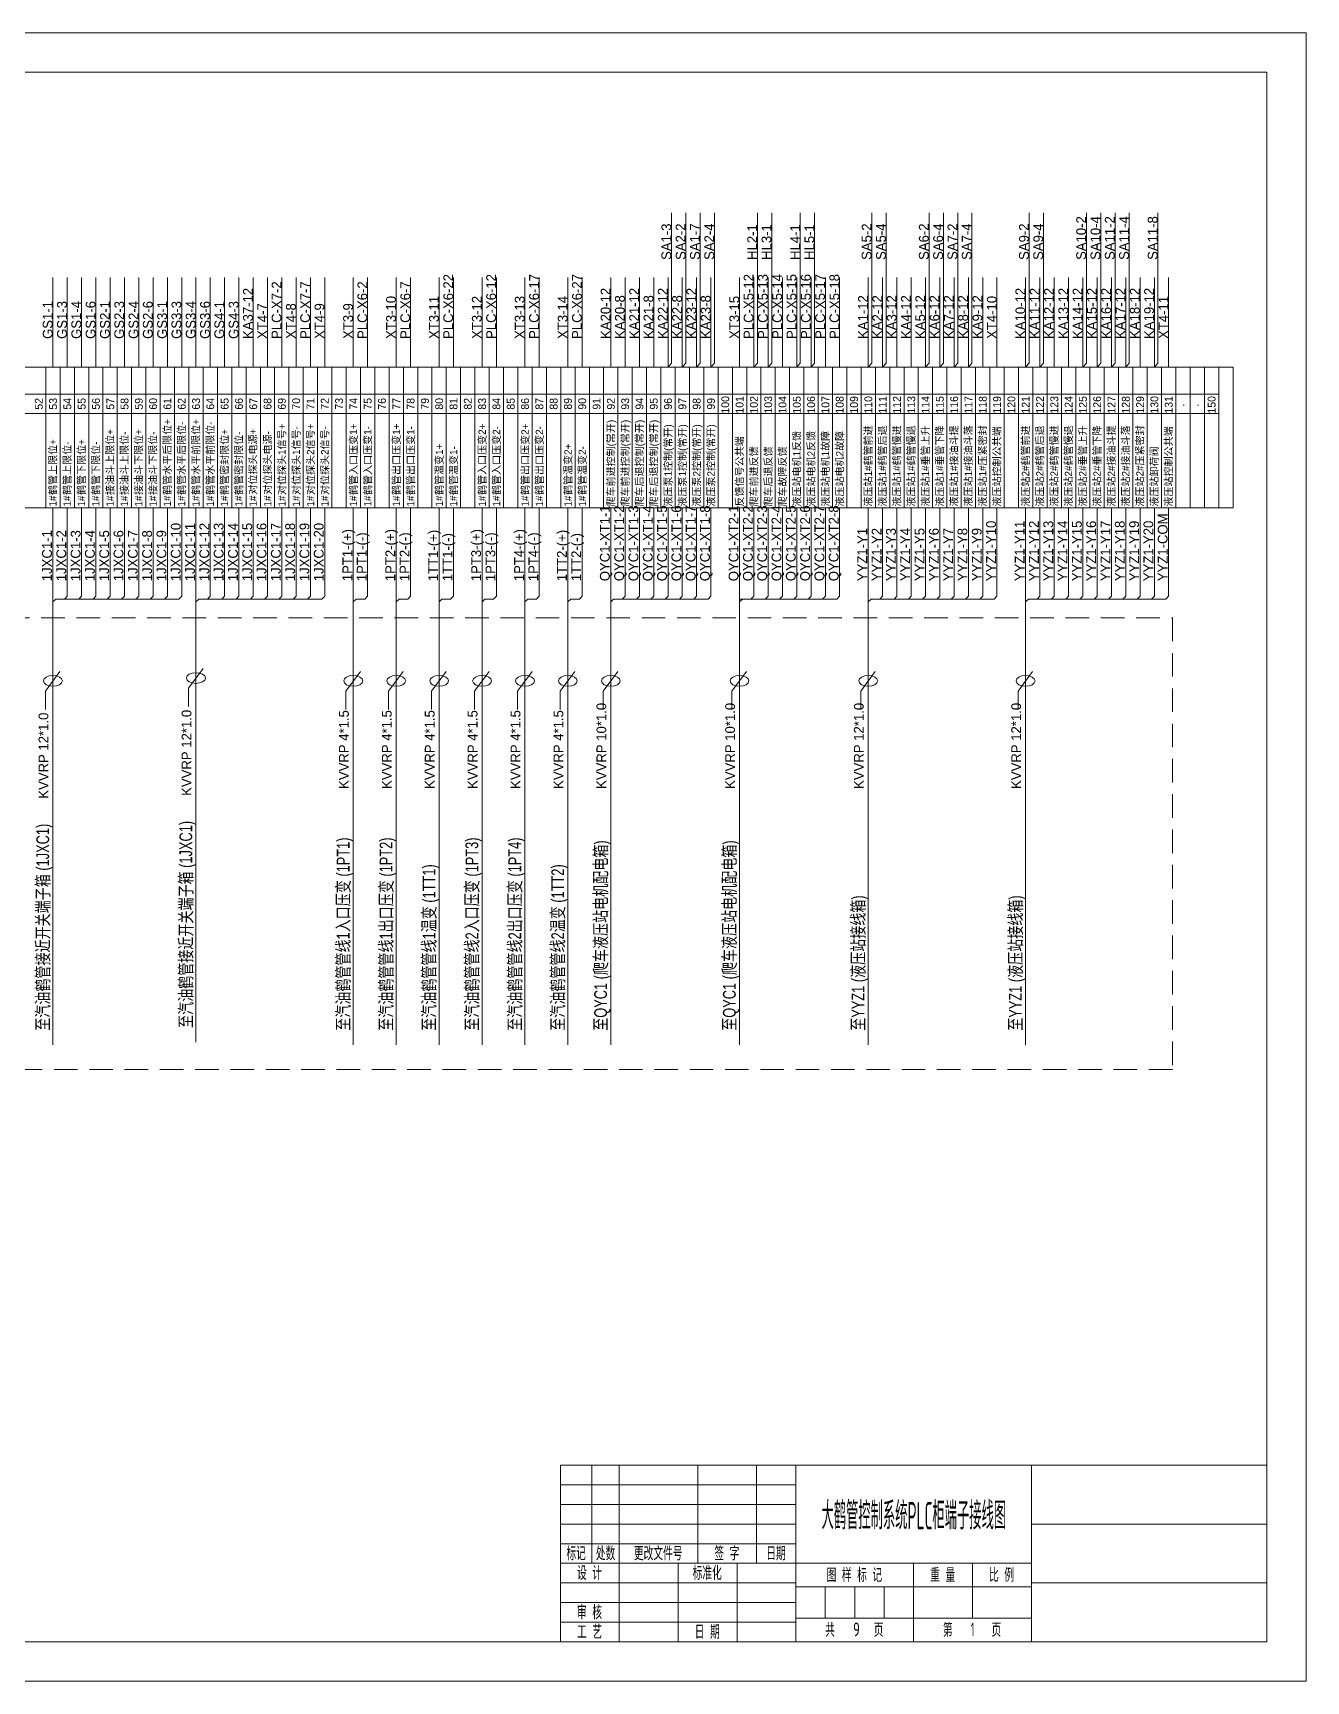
# Model space of a CAD drawing. Header units: millimetres. Extents: x 32721 to 72822, y 57624 to 123188.
# Drawn here: x 34518 to 36681, y 64731 to 67531 of the extents above; entities that cross this region are included whole.
import ezdxf
from ezdxf.enums import TextEntityAlignment as Align

# ---------------------------------------------------------------- set-up
doc = ezdxf.new("R2010")
doc.units = ezdxf.units.MM
doc.header["$LTSCALE"] = 10
doc.linetypes.add('AUDIT_D_061228083857-4', pattern=[6, 4, -2])
for name, color, linetype, lineweight in [('1轮廓实线层', 7, 'Continuous', 18), ('2细线层', 4, 'Continuous', 18), ('6文字层', 3, 'Continuous', 18), ('图框层', 7, 'Continuous', 18)]:
    doc.layers.add(name, color=color, linetype=linetype, lineweight=lineweight)
doc.styles.get("Standard").update_dxf_attribs({"font": 'isocp.shx', "width": 0.707, "bigfont": 'hztxt.shx'})
doc.styles.add('样式 1', font='SIMYOU.TTF', dxfattribs={"width": 0.75})

msp = doc.modelspace()

# ---------------------------------------------------------------- linework, layer by layer
at = {"layer": '1轮廓实线层'}
for p, q in [((35602.88, 66969.75), (35602.88, 67224.84)), ((35627.18, 66969.75), (35627.18, 67224.84)), ((35651.48, 66969.75), (35651.48, 67224.84)), ((35675.78, 66969.75), (35675.78, 67224.84)), ((35748.68, 66969.75), (35748.68, 67224.84)), ((35772.98, 66969.75), (35772.98, 67224.84)), ((35821.58, 66969.75), (35821.58, 67224.84)), ((35845.88, 66969.75), (35845.88, 67224.84)), ((35943.08, 66969.75), (35943.08, 67224.84)), ((35967.38, 66969.75), (35967.38, 67224.84)), ((36040.28, 66969.75), (36040.28, 67224.84)), ((36064.58, 66969.75), (36064.58, 67224.84)), ((36088.88, 66969.75), (36088.88, 67224.84)), ((36113.18, 66969.75), (36113.18, 67224.84)), ((36210.38, 66969.75), (36210.38, 67224.84)), ((36234.68, 66969.75), (36234.68, 67224.84)), ((36307.58, 66969.75), (36307.58, 67224.84)), ((36331.88, 66969.75), (36331.88, 67224.84)), ((36356.18, 66969.75), (36356.18, 67224.84)), ((36380.48, 66969.75), (36380.48, 67224.84)), ((36429.08, 66969.75), (36429.08, 67224.84)), ((34551.89, 66962.83), (34551.89, 67114.95)), ((34576.19, 66962.83), (34576.19, 67114.95)), ((34600.49, 66962.83), (34600.49, 67114.95)), ((34624.79, 66962.83), (34624.79, 67114.95)), ((34649.09, 66962.83), (34649.09, 67114.95)), ((34673.39, 66962.83), (34673.39, 67114.95)), ((34697.69, 66962.83), (34697.69, 67114.95)), ((34721.99, 66962.83), (34721.99, 67114.95)), ((34746.29, 66962.83), (34746.29, 67114.95)), ((34770.59, 66962.83), (34770.59, 67114.95)), ((34794.89, 66962.83), (34794.89, 67114.95)), ((34819.19, 66962.83), (34819.19, 67114.95)), ((34843.49, 66962.83), (34843.49, 67114.95)), ((34867.79, 66962.83), (34867.79, 67114.95)), ((34892.09, 66962.83), (34892.09, 67114.95)), ((34916.39, 66962.83), (34916.39, 67114.95)), ((34940.69, 66962.83), (34940.69, 67114.95)), ((34964.99, 66962.83), (34964.99, 67114.95)), ((34989.29, 66962.83), (34989.29, 67114.95)), ((35013.59, 66962.83), (35013.59, 67114.95)), ((35062.19, 66962.83), (35062.19, 67114.95)), ((35086.49, 66962.83), (35086.49, 67114.95)), ((35135.09, 66962.83), (35135.09, 67114.95)), ((35159.39, 66962.83), (35159.39, 67114.95)), ((35207.99, 66962.83), (35207.99, 67114.95)), ((35232.29, 66962.83), (35232.29, 67114.95)), ((35280.89, 66962.83), (35280.89, 67114.95)), ((35305.19, 66962.83), (35305.19, 67114.95)), ((35353.79, 66962.83), (35353.79, 67114.95)), ((35378.09, 66962.83), (35378.09, 67114.95)), ((35426.69, 66962.83), (35426.69, 67114.95)), ((35450.99, 66962.83), (35450.99, 67114.95)), ((35499.59, 66962.83), (35499.59, 67114.95)), ((35523.89, 66962.83), (35523.89, 67114.95)), ((35548.19, 66962.83), (35548.19, 67114.95)), ((35572.49, 66962.83), (35572.49, 67114.95)), ((35596.79, 66962.83), (35596.79, 67114.95)), ((35621.09, 66962.83), (35621.09, 67114.95)), ((35645.39, 66962.83), (35645.39, 67114.95)), ((35669.69, 66962.83), (35669.69, 67114.95)), ((35718.29, 66962.83), (35718.29, 67114.95)), ((35742.59, 66962.83), (35742.59, 67114.95)), ((35766.89, 66962.83), (35766.89, 67114.95)), ((35791.19, 66962.83), (35791.19, 67114.95)), ((35815.49, 66962.83), (35815.49, 67114.95)), ((35839.79, 66962.83), (35839.79, 67114.95)), ((35864.09, 66962.83), (35864.09, 67114.95)), ((35888.39, 66962.83), (35888.39, 67114.95)), ((35936.99, 66962.83), (35936.99, 67114.95)), ((35961.29, 66962.83), (35961.29, 67114.95)), ((35985.59, 66962.83), (35985.59, 67114.95)), ((36009.89, 66962.83), (36009.89, 67114.95)), ((36034.19, 66962.83), (36034.19, 67114.95)), ((36058.49, 66962.83), (36058.49, 67114.95)), ((36082.79, 66962.83), (36082.79, 67114.95)), ((36107.09, 66962.83), (36107.09, 67114.95)), ((36131.39, 66962.83), (36131.39, 67114.95)), ((36155.69, 66962.83), (36155.69, 67114.95)), ((36204.29, 66962.83), (36204.29, 67114.95)), ((36228.59, 66962.83), (36228.59, 67114.95)), ((36252.89, 66962.83), (36252.89, 67114.95)), ((36277.19, 66962.83), (36277.19, 67114.95)), ((36301.49, 66962.83), (36301.49, 67114.95)), ((36325.79, 66962.83), (36325.79, 67114.95)), ((36350.09, 66962.83), (36350.09, 67114.95)), ((36374.39, 66962.83), (36374.39, 67114.95)), ((36398.69, 66962.83), (36398.69, 67114.95)), ((36422.99, 66962.83), (36422.99, 67114.95)), ((36447.29, 66962.83), (36447.29, 67114.95)), ((33276.14, 66962.83), (36556.64, 66962.83)), ((34539.74, 66962.83), (34539.74, 66723.96)), ((34564.04, 66962.83), (34564.04, 66723.96)), ((34588.34, 66962.83), (34588.34, 66723.96)), ((34612.64, 66962.83), (34612.64, 66723.96)), ((34636.94, 66962.83), (34636.94, 66723.96)), ((34661.24, 66962.83), (34661.24, 66723.96)), ((34685.54, 66962.83), (34685.54, 66723.96)), ((34709.84, 66962.83), (34709.84, 66723.96)), ((34734.14, 66962.83), (34734.14, 66723.96)), ((34758.44, 66962.83), (34758.44, 66723.96)), ((34782.74, 66962.83), (34782.74, 66723.96)), ((34807.04, 66962.83), (34807.04, 66723.96)), ((34831.34, 66962.83), (34831.34, 66723.96)), ((34855.64, 66962.83), (34855.64, 66723.96)), ((34879.94, 66962.83), (34879.94, 66723.96)), ((34904.24, 66962.83), (34904.24, 66723.96)), ((34928.54, 66962.83), (34928.54, 66723.96)), ((34952.84, 66962.83), (34952.84, 66723.96)), ((34977.14, 66962.83), (34977.14, 66723.96)), ((35001.44, 66962.83), (35001.44, 66723.96)), ((35025.74, 66962.83), (35025.74, 66723.96)), ((35050.04, 66962.83), (35050.04, 66723.96)), ((35074.34, 66962.83), (35074.34, 66723.96)), ((35098.64, 66962.83), (35098.64, 66723.96)), ((35122.94, 66962.83), (35122.94, 66723.96)), ((35147.24, 66962.83), (35147.24, 66723.96)), ((35171.54, 66962.83), (35171.54, 66723.96)), ((35195.84, 66962.83), (35195.84, 66723.96)), ((35220.14, 66962.83), (35220.14, 66723.96)), ((35244.44, 66962.83), (35244.44, 66723.96)), ((35268.74, 66962.83), (35268.74, 66723.96)), ((35293.04, 66962.83), (35293.04, 66723.96)), ((35317.34, 66962.83), (35317.34, 66723.96)), ((35341.64, 66962.83), (35341.64, 66723.96)), ((35365.94, 66962.83), (35365.94, 66723.96)), ((35390.24, 66962.83), (35390.24, 66723.96)), ((35414.54, 66962.83), (35414.54, 66723.96)), ((35438.84, 66962.83), (35438.84, 66723.96)), ((35463.14, 66962.83), (35463.14, 66723.96)), ((35487.44, 66962.83), (35487.44, 66723.96)), ((35511.74, 66962.83), (35511.74, 66723.96)), ((35536.04, 66962.83), (35536.04, 66723.96)), ((35560.34, 66962.83), (35560.34, 66723.96)), ((35584.64, 66962.83), (35584.64, 66723.96)), ((35596.79, 66962.83), (35602.88, 66969.75)), ((35608.94, 66962.83), (35608.94, 66723.96)), ((35621.09, 66962.83), (35627.18, 66969.75)), ((35633.24, 66962.83), (35633.24, 66723.96)), ((35645.39, 66962.83), (35651.48, 66969.75)), ((35657.54, 66962.83), (35657.54, 66723.96)), ((35669.69, 66962.83), (35675.78, 66969.75)), ((35681.84, 66962.83), (35681.84, 66723.96)), ((35706.14, 66962.83), (35706.14, 66723.96)), ((35730.44, 66962.83), (35730.44, 66723.96)), ((35742.59, 66962.83), (35748.68, 66969.75)), ((35754.74, 66962.83), (35754.74, 66723.96)), ((35766.89, 66962.83), (35772.98, 66969.75)), ((35779.04, 66962.83), (35779.04, 66723.96)), ((35803.34, 66962.83), (35803.34, 66723.96)), ((35815.49, 66962.83), (35821.58, 66969.75)), ((35827.64, 66962.83), (35827.64, 66723.96)), ((35839.79, 66962.83), (35845.88, 66969.75)), ((35851.94, 66962.83), (35851.94, 66723.96)), ((35876.24, 66962.83), (35876.24, 66723.96)), ((35900.54, 66962.83), (35900.54, 66723.96)), ((35924.84, 66962.83), (35924.84, 66723.96)), ((35936.99, 66962.83), (35943.08, 66969.75)), ((35949.14, 66962.83), (35949.14, 66723.96)), ((35961.29, 66962.83), (35967.38, 66969.75)), ((35973.44, 66962.83), (35973.44, 66723.96)), ((35997.74, 66962.83), (35997.74, 66723.96)), ((36022.04, 66962.83), (36022.04, 66723.96)), ((36034.19, 66962.83), (36040.28, 66969.75)), ((36046.34, 66962.83), (36046.34, 66723.96)), ((36058.49, 66962.83), (36064.58, 66969.75)), ((36070.64, 66962.83), (36070.64, 66723.96)), ((36082.79, 66962.83), (36088.88, 66969.75)), ((36094.94, 66962.83), (36094.94, 66723.96)), ((36107.09, 66962.83), (36113.18, 66969.75)), ((36119.24, 66962.83), (36119.24, 66723.96)), ((36143.54, 66962.83), (36143.54, 66723.96)), ((36167.84, 66962.83), (36167.84, 66723.96)), ((36192.14, 66962.83), (36192.14, 66723.96)), ((36204.29, 66962.83), (36210.38, 66969.75)), ((36216.44, 66962.83), (36216.44, 66723.96)), ((36228.59, 66962.83), (36234.68, 66969.75)), ((36240.74, 66962.83), (36240.74, 66723.96)), ((36265.04, 66962.83), (36265.04, 66723.96)), ((36289.34, 66962.83), (36289.34, 66723.96)), ((36301.49, 66962.83), (36307.58, 66969.75)), ((36313.64, 66962.83), (36313.64, 66723.96)), ((36325.79, 66962.83), (36331.88, 66969.75)), ((36325.79, 66962.83), (36331.88, 66969.75)), ((36337.94, 66962.83), (36337.94, 66723.96)), ((36350.09, 66962.83), (36356.18, 66969.75)), ((36362.24, 66962.83), (36362.24, 66723.96)), ((36374.39, 66962.83), (36380.48, 66969.75)), ((36386.54, 66962.83), (36386.54, 66723.96)), ((36410.84, 66962.83), (36410.84, 66723.96)), ((36422.99, 66962.83), (36429.08, 66969.75)), ((36435.14, 66962.83), (36435.14, 66723.96)), ((36459.44, 66962.83), (36459.44, 66723.96)), ((36483.74, 66962.83), (36483.74, 66723.96)), ((36508.04, 66962.83), (36508.04, 66723.96)), ((36532.34, 66962.83), (36532.34, 66723.96)), ((36556.64, 66962.83), (36556.64, 66723.96)), ((33276.14, 66916.58), (36532.34, 66916.58)), ((33276.14, 66883.86), (36532.34, 66883.86)), ((36556.64, 66723.96), (33276.14, 66723.96)), ((34551.89, 66723.96), (34551.89, 66568.76)), ((34576.19, 66723.96), (34576.19, 66573.58)), ((34600.49, 66723.96), (34600.49, 66573.58)), ((34624.79, 66723.96), (34624.79, 66573.58)), ((34649.09, 66723.96), (34649.09, 66573.58)), ((34673.39, 66723.96), (34673.39, 66573.58)), ((34697.69, 66723.96), (34697.69, 66573.58)), ((34721.99, 66723.96), (34721.99, 66573.58)), ((34746.29, 66723.96), (34746.29, 66573.58)), ((34770.59, 66723.96), (34770.59, 66573.58)), ((34794.89, 66723.96), (34794.89, 66573.58)), ((34819.19, 66723.96), (34819.19, 66573.58)), ((34843.49, 66723.96), (34843.49, 66573.58)), ((34867.79, 66723.96), (34867.79, 66573.58)), ((34892.09, 66723.96), (34892.09, 66573.58)), ((34916.39, 66723.96), (34916.39, 66573.58)), ((34940.69, 66723.96), (34940.69, 66573.58)), ((34964.99, 66723.96), (34964.99, 66573.58)), ((34989.29, 66723.96), (34989.29, 66573.58)), ((35013.59, 66723.96), (35013.59, 66573.58)), ((35062.19, 66723.96), (35062.19, 66568.76)), ((35086.49, 66723.96), (35086.49, 66573.58)), ((35135.09, 66723.96), (35135.09, 66568.76)), ((35159.39, 66723.96), (35159.39, 66573.58)), ((35207.99, 66723.96), (35207.99, 66568.76)), ((35232.29, 66723.96), (35232.29, 66573.58)), ((35280.89, 66723.96), (35280.89, 66568.76)), ((35305.19, 66723.96), (35305.19, 66573.58)), ((35353.79, 66723.96), (35353.79, 66568.76)), ((35378.09, 66723.96), (35378.09, 66573.58)), ((35426.69, 66723.96), (35426.69, 66568.76)), ((35450.99, 66723.96), (35450.99, 66573.58)), ((35499.59, 66723.96), (35499.59, 66568.76)), ((35523.89, 66723.96), (35523.89, 66573.58)), ((35548.19, 66723.96), (35548.19, 66573.58)), ((35572.49, 66723.96), (35572.49, 66573.58)), ((35596.79, 66723.96), (35596.79, 66573.58)), ((35621.09, 66723.96), (35621.09, 66573.58)), ((35645.39, 66723.96), (35645.39, 66573.58)), ((35669.69, 66723.96), (35669.69, 66573.58)), ((35718.29, 66723.96), (35718.29, 66568.76)), ((35742.59, 66723.96), (35742.59, 66573.58)), ((35766.89, 66723.96), (35766.89, 66573.58)), ((35791.19, 66723.96), (35791.19, 66573.58)), ((35815.49, 66723.96), (35815.49, 66573.58)), ((35839.79, 66723.96), (35839.79, 66573.58)), ((35864.09, 66723.96), (35864.09, 66573.58)), ((35888.39, 66723.96), (35888.39, 66573.58)), ((35936.99, 66723.96), (35936.99, 66568.76)), ((35961.29, 66723.96), (35961.29, 66573.58)), ((35985.59, 66723.96), (35985.59, 66573.58)), ((36009.89, 66723.96), (36009.89, 66573.58)), ((36034.19, 66723.96), (36034.19, 66573.58)), ((36058.49, 66723.96), (36058.49, 66573.58)), ((36082.79, 66723.96), (36082.79, 66573.58)), ((36107.09, 66723.96), (36107.09, 66573.58)), ((36131.39, 66723.96), (36131.39, 66573.58)), ((36155.69, 66723.96), (36155.69, 66573.58)), ((36204.29, 66723.96), (36204.29, 66568.76)), ((36228.59, 66723.96), (36228.59, 66573.58)), ((36252.89, 66723.96), (36252.89, 66573.58)), ((36277.19, 66723.96), (36277.19, 66573.58)), ((36301.49, 66723.96), (36301.49, 66573.58)), ((36325.79, 66723.96), (36325.79, 66573.58)), ((36350.09, 66723.96), (36350.09, 66573.58)), ((36374.39, 66723.96), (36374.39, 66573.58)), ((36398.69, 66723.96), (36398.69, 66573.58)), ((36422.99, 66723.96), (36422.99, 66573.58)), ((36447.29, 66723.96), (36447.29, 66573.58)), ((34551.89, 66568.76), (34551.89, 66151.41)), ((34551.89, 66563.95), (34556.71, 66568.76)), ((34765.78, 66568.76), (34556.71, 66568.76)), ((34576.19, 66573.58), (34571.38, 66568.76)), ((34600.49, 66573.58), (34595.68, 66568.76)), ((34624.79, 66573.58), (34619.98, 66568.76)), ((34649.09, 66573.58), (34644.28, 66568.76)), ((34673.39, 66573.58), (34668.58, 66568.76)), ((34697.69, 66573.58), (34692.88, 66568.76)), ((34721.99, 66573.58), (34717.18, 66568.76)), ((34746.29, 66573.58), (34741.48, 66568.76)), ((34770.59, 66573.58), (34765.78, 66568.76)), ((34794.89, 66573.58), (34794.89, 66156.22)), ((34794.89, 66563.95), (34799.71, 66568.76)), ((35008.78, 66568.76), (34799.71, 66568.76)), ((34819.19, 66573.58), (34814.38, 66568.76)), ((34843.49, 66573.58), (34838.68, 66568.76)), ((34867.79, 66573.58), (34862.98, 66568.76)), ((34892.09, 66573.58), (34887.28, 66568.76)), ((34916.39, 66573.58), (34911.58, 66568.76)), ((34940.69, 66573.58), (34935.88, 66568.76)), ((34964.99, 66573.58), (34960.18, 66568.76)), ((34989.29, 66573.58), (34984.48, 66568.76)), ((35013.59, 66573.58), (35008.78, 66568.76)), ((35062.19, 66568.76), (35062.19, 66151.41)), ((35062.19, 66563.95), (35067.01, 66568.76)), ((35081.68, 66568.76), (35067.01, 66568.76)), ((35086.49, 66573.58), (35081.68, 66568.76)), ((35135.09, 66568.76), (35135.09, 66151.41)), ((35135.09, 66563.95), (35139.91, 66568.76)), ((35154.58, 66568.76), (35139.91, 66568.76)), ((35159.39, 66573.58), (35154.58, 66568.76)), ((35207.99, 66568.76), (35207.99, 66151.41)), ((35207.99, 66563.95), (35212.81, 66568.76)), ((35227.48, 66568.76), (35212.81, 66568.76)), ((35232.29, 66573.58), (35227.48, 66568.76)), ((35280.89, 66568.76), (35280.89, 66151.41)), ((35280.89, 66563.95), (35285.71, 66568.76)), ((35300.38, 66568.76), (35285.71, 66568.76)), ((35305.19, 66573.58), (35300.38, 66568.76)), ((35353.79, 66568.76), (35353.79, 66151.41)), ((35353.79, 66563.95), (35358.61, 66568.76)), ((35373.28, 66568.76), (35358.61, 66568.76)), ((35378.09, 66573.58), (35373.28, 66568.76)), ((35426.69, 66568.76), (35426.69, 66151.41)), ((35426.69, 66563.95), (35431.51, 66568.76)), ((35446.18, 66568.76), (35431.51, 66568.76)), ((35450.99, 66573.58), (35446.18, 66568.76)), ((35499.59, 66563.95), (35504.41, 66568.76)), ((35499.59, 66568.76), (35499.59, 66151.41)), ((35664.88, 66568.76), (35504.41, 66568.76)), ((35523.89, 66573.58), (35519.08, 66568.76)), ((35548.19, 66573.58), (35543.38, 66568.76)), ((35572.49, 66573.58), (35567.68, 66568.76)), ((35596.79, 66573.58), (35591.98, 66568.76)), ((35621.09, 66573.58), (35616.28, 66568.76)), ((35645.39, 66573.58), (35640.58, 66568.76)), ((35669.69, 66573.58), (35664.88, 66568.76)), ((35883.58, 66568.76), (35718.29, 66568.76)), ((35718.29, 66568.76), (35718.29, 66151.41)), ((35718.29, 66563.95), (35723.11, 66568.76)), ((35742.59, 66573.58), (35737.78, 66568.76)), ((35766.89, 66573.58), (35762.08, 66568.76)), ((35791.19, 66573.58), (35786.38, 66568.76)), ((35815.49, 66573.58), (35810.68, 66568.76)), ((35839.79, 66573.58), (35834.98, 66568.76)), ((35864.09, 66573.58), (35859.28, 66568.76)), ((35888.39, 66573.58), (35883.58, 66568.76)), ((35936.99, 66568.76), (35936.99, 66151.41)), ((35936.99, 66563.95), (35941.81, 66568.76)), ((36077.98, 66568.76), (35941.81, 66568.76)), ((35961.29, 66573.58), (35956.48, 66568.76)), ((35985.59, 66573.58), (35980.78, 66568.76)), ((36009.89, 66573.58), (36005.08, 66568.76)), ((36034.19, 66573.58), (36029.38, 66568.76)), ((36058.49, 66573.58), (36053.68, 66568.76)), ((36082.79, 66573.58), (36077.98, 66568.76)), ((36150.88, 66568.76), (36077.98, 66568.76)), ((36107.09, 66573.58), (36102.28, 66568.76)), ((36131.39, 66573.58), (36126.58, 66568.76)), ((36155.69, 66573.58), (36150.88, 66568.76)), ((36204.29, 66568.76), (36204.29, 66151.41)), ((36204.29, 66563.95), (36209.11, 66568.76)), ((36442.48, 66568.76), (36209.11, 66568.76)), ((36228.59, 66573.58), (36223.78, 66568.76)), ((36252.89, 66573.58), (36248.08, 66568.76)), ((36277.19, 66573.58), (36272.38, 66568.76)), ((36301.49, 66573.58), (36296.68, 66568.76)), ((36325.79, 66573.58), (36320.98, 66568.76)), ((36350.09, 66573.58), (36345.28, 66568.76)), ((36374.39, 66573.58), (36369.58, 66568.76)), ((36398.69, 66573.58), (36393.88, 66568.76)), ((36422.99, 66573.58), (36418.18, 66568.76)), ((36447.29, 66573.58), (36442.48, 66568.76)), ((34563.85, 66445.9), (34539.02, 66412.3)), ((34806.85, 66450.72), (34782.02, 66417.12)), ((35074.15, 66445.9), (35049.32, 66412.3)), ((35147.05, 66445.9), (35122.22, 66412.3)), ((35219.95, 66445.9), (35195.12, 66412.3)), ((35292.85, 66445.9), (35268.02, 66412.3)), ((35365.75, 66445.9), (35340.92, 66412.3)), ((35438.65, 66445.9), (35413.82, 66412.3)), ((35511.55, 66445.9), (35486.72, 66412.3)), ((35730.25, 66445.9), (35705.42, 66412.3)), ((35948.95, 66445.9), (35924.12, 66412.3)), ((36216.25, 66445.9), (36191.42, 66412.3)), ((34782.02, 66417.12), (34782.02, 66386)), ((34539.02, 66412.3), (34539.02, 66381.19)), ((35049.32, 66412.3), (35049.32, 66381.19)), ((35122.22, 66412.3), (35122.22, 66381.19)), ((35195.12, 66412.3), (35195.12, 66381.19)), ((35268.02, 66412.3), (35268.02, 66381.19)), ((35340.92, 66412.3), (35340.92, 66381.19)), ((35413.82, 66412.3), (35413.82, 66381.19)), ((35486.72, 66412.3), (35486.72, 66381.19)), ((35705.42, 66412.3), (35705.42, 66381.19)), ((35924.12, 66412.3), (35924.12, 66381.19)), ((36191.42, 66412.3), (36191.42, 66381.19)), ((34551.89, 66151.41), (34551.89, 65811.36)), ((34794.89, 66156.22), (34794.89, 65816.18)), ((35062.19, 66151.41), (35062.19, 65811.36)), ((35135.09, 66151.41), (35135.09, 65811.36)), ((35207.99, 66151.41), (35207.99, 65811.36)), ((35280.89, 66151.41), (35280.89, 65811.36)), ((35353.79, 66151.41), (35353.79, 65811.36)), ((35426.69, 66151.41), (35426.69, 65811.36)), ((35499.59, 66151.41), (35499.59, 65811.36)), ((35718.36, 66151.41), (35718.36, 65811.36)), ((35936.99, 66151.41), (35936.99, 65811.36)), ((36204.29, 66151.41), (36204.29, 65811.36)), ((36614.02, 65097.17), (35414.02, 65097.17)), ((35414.02, 64797.17), (35414.02, 65097.17)), ((35414.02, 64797.17), (36614.02, 64797.17))]:
    msp.add_line(p, q, dxfattribs=at)
at = {"layer": '1轮廓实线层', "linetype": 'AUDIT_D_061228083857-4'}
msp.add_lwpolyline([(33032.14, 66537.02), (36453.74, 66537.02), (36453.74, 65769.38), (33032.14, 65769.38)], close=True, dxfattribs=at)
at = {"layer": '1轮廓实线层'}
for centre in [(34551.89, 66429.73), (34794.89, 66434.54), (35062.19, 66429.73), (35135.09, 66429.73), (35207.99, 66429.73), (35280.89, 66429.73), (35353.79, 66429.73), (35426.69, 66429.73), (35499.59, 66429.73), (35718.29, 66429.73), (35936.99, 66429.73), (36204.29, 66429.73)]:
    msp.add_ellipse(centre, major_axis=(16.05, 0), ratio=0.5678064, dxfattribs=at)
at = {"layer": '2细线层'}
for p, q in [((36680.69, 67530.5), (32720.69, 67530.5)), ((36680.69, 67530.5), (36680.69, 64730.5)), ((35467.35, 64930.5), (35467.35, 65097.17)), ((35514.02, 64930.5), (35514.02, 65097.17)), ((35647.35, 64930.5), (35647.35, 65097.17)), ((35747.35, 64930.5), (35747.35, 65097.17)), ((35814.02, 64797.17), (35814.02, 65097.17)), ((36214.02, 64797.17), (36214.02, 65097.17)), ((35414.02, 65063.84), (35814.02, 65063.84)), ((35414.02, 65030.5), (35814.02, 65030.5)), ((35414.02, 64997.17), (35814.02, 64997.17)), ((36214.02, 64997.17), (36614.02, 64997.17)), ((35414.02, 64963.84), (35814.02, 64963.84)), ((35414.02, 64930.5), (36214.02, 64930.5)), ((35514.02, 64797.17), (35514.02, 64930.5)), ((35614.02, 64797.17), (35614.02, 64930.5)), ((35714.02, 64797.17), (35714.02, 64930.5)), ((36014.02, 64797.17), (36014.02, 64930.5)), ((36114.02, 64837.17), (36114.02, 64930.5)), ((35414.02, 64897.17), (35814.02, 64897.17)), ((35814.02, 64890.5), (36214.02, 64890.5)), ((35864.02, 64837.17), (35864.02, 64890.5)), ((35914.02, 64837.17), (35914.02, 64890.5)), ((35964.02, 64837.17), (35964.02, 64890.5)), ((36214.02, 64897.17), (36614.02, 64897.17)), ((35414.02, 64863.84), (35814.02, 64863.84)), ((35414.02, 64830.5), (35814.02, 64830.5)), ((35814.02, 64837.17), (36214.02, 64837.17)), ((36680.69, 64730.5), (32720.69, 64730.5))]:
    msp.add_line(p, q, dxfattribs=at)
at = {"layer": '图框层'}
for p, q in [((36614.02, 67463.84), (32887.35, 67463.84)), ((36614.02, 67463.84), (36614.02, 64797.17)), ((36614.02, 64797.17), (36614.02, 65097.17)), ((32887.35, 64797.17), (36614.02, 64797.17))]:
    msp.add_line(p, q, dxfattribs=at)

# ---------------------------------------------------------------- texts
at = {"layer": '1轮廓实线层', "style": '样式 1'}
for s, height, p in [('SA1-3', 16.667, (35602.31, 67144.89)), ('SA2-2', 16.667, (35626.61, 67144.89)), ('SA1-7', 16.667, (35650.91, 67144.89)), ('SA2-4', 16.667, (35675.21, 67144.89)), ('HL2-1', 16.667, (35748.11, 67144.89)), ('HL3-1', 16.667, (35772.41, 67144.89)), ('HL4-1', 16.667, (35821.01, 67144.89)), ('HL5-1', 16.667, (35845.31, 67144.89)), ('SA5-2', 16.667, (35942.51, 67144.89)), ('SA5-4', 16.667, (35966.81, 67144.89)), ('SA6-2', 16.667, (36039.71, 67144.89)), ('SA6-4', 16.667, (36064.01, 67144.89)), ('SA7-2', 16.667, (36088.31, 67144.89)), ('SA7-4', 16.667, (36112.61, 67144.89)), ('SA9-2', 16.667, (36209.81, 67144.89)), ('SA9-4', 16.667, (36234.11, 67144.89)), ('SA10-2', 16.667, (36307.01, 67144.89)), ('SA10-4', 16.667, (36331.31, 67144.89)), ('SA11-2', 16.667, (36355.61, 67144.89)), ('SA11-4', 16.667, (36379.91, 67144.89)), ('SA11-8', 16.667, (36428.51, 67144.89)), ('PLC-X6-22', 16.667, (35231.73, 67010.69)), ('PLC-X6-12', 16.667, (35304.63, 67010.69)), ('PLC-X6-17', 16.667, (35377.53, 67010.69)), ('PLC-X6-27', 16.667, (35450.43, 67010.69)), ('PLC-X5-12', 16.667, (35742.03, 67010.69)), ('PLC-X5-13', 16.667, (35766.33, 67010.69)), ('PLC-X5-14', 16.667, (35790.63, 67010.69)), ('PLC-X5-15', 16.667, (35814.93, 67010.69)), ('PLC-X5-16', 16.667, (35839.23, 67010.69)), ('PLC-X5-17', 16.667, (35863.53, 67010.69)), ('PLC-X5-18', 16.667, (35887.83, 67010.69)), ('KA37-12', 16.667, (34891.53, 67010.69)), ('PLC-X7-2', 16.667, (34940.13, 67010.69)), ('PLC-X7-7', 16.667, (34988.73, 67010.69)), ('PLC-X6-2', 16.667, (35085.93, 67010.69)), ('PLC-X6-7', 16.667, (35158.83, 67010.69)), ('KA20-12', 16.667, (35499.03, 67010.69)), ('KA21-12', 16.667, (35547.63, 67010.69)), ('KA22-12', 16.667, (35596.23, 67010.69)), ('KA23-12', 16.667, (35644.83, 67010.69)), ('KA10-12', 16.667, (36203.73, 67010.69)), ('KA11-12', 16.667, (36228.03, 67010.69)), ('KA12-12', 16.667, (36252.33, 67010.69)), ('KA13-12', 16.667, (36276.63, 67010.69)), ('KA14-12', 16.667, (36300.93, 67010.69)), ('KA15-12', 16.667, (36325.23, 67010.69)), ('KA16-12', 16.667, (36349.53, 67010.69)), ('KA17-12', 16.667, (36373.83, 67010.69)), ('KA18-12', 16.667, (36398.13, 67010.69)), ('KA19-12', 16.667, (36422.43, 67010.69)), ('GS1-1', 16.667, (34551.33, 67010.69)), ('GS1-3', 16.667, (34575.63, 67010.69)), ('GS1-4', 16.667, (34599.93, 67010.69)), ('GS1-6', 16.667, (34624.23, 67010.69)), ('GS2-1', 16.667, (34648.53, 67010.69)), ('GS2-3', 16.667, (34672.83, 67010.69)), ('GS2-4', 16.667, (34697.13, 67010.69)), ('GS2-6', 16.667, (34721.43, 67010.69)), ('GS3-1', 16.667, (34745.73, 67010.69)), ('GS3-3', 16.667, (34770.03, 67010.69)), ('GS3-4', 16.667, (34794.33, 67010.69)), ('GS3-6', 16.667, (34818.63, 67010.69)), ('GS4-1', 16.667, (34842.93, 67010.69)), ('GS4-3', 16.667, (34867.23, 67010.69)), ('XT4-7', 16.667, (34915.83, 67010.69)), ('XT4-8', 16.667, (34964.43, 67010.69)), ('XT4-9', 16.667, (35013.03, 67010.69)), ('XT3-9', 16.667, (35061.63, 67010.69)), ('XT3-10', 16.667, (35134.53, 67010.69)), ('XT3-11', 16.667, (35207.43, 67010.69)), ('XT3-12', 16.667, (35280.33, 67010.69)), ('XT3-13', 16.667, (35353.23, 67010.69)), ('XT3-14', 16.667, (35426.13, 67010.69)), ('KA20-8', 16.667, (35523.33, 67010.69)), ('KA21-8', 16.667, (35571.93, 67010.69)), ('KA22-8', 16.667, (35620.53, 67010.69)), ('KA23-8', 16.667, (35669.13, 67010.69)), ('XT3-15', 16.667, (35717.73, 67010.69)), ('KA1-12', 16.667, (35936.43, 67010.69)), ('KA2-12', 16.667, (35960.73, 67010.69)), ('KA3-12', 16.667, (35985.03, 67010.69)), ('KA4-12', 16.667, (36009.33, 67010.69)), ('KA5-12', 16.667, (36033.63, 67010.69)), ('KA6-12', 16.667, (36057.93, 67010.69)), ('KA7-12', 16.667, (36082.23, 67010.69)), ('KA8-12', 16.667, (36106.53, 67010.69)), ('KA9-12', 16.667, (36130.83, 67010.69)), ('XT4-10', 16.667, (36155.13, 67010.69)), ('XT4-11', 16.667, (36446.73, 67010.69)), ('52', 13.333, (34534.52, 66890.54)), ('53', 13.333, (34558.8, 66890.54)), ('54', 13.333, (34583.08, 66890.54)), ('55', 13.333, (34607.37, 66890.54)), ('56', 13.333, (34631.65, 66890.54)), ('57', 13.333, (34655.93, 66890.54)), ('58', 13.333, (34680.21, 66890.54)), ('59', 13.333, (34704.49, 66890.54)), ('60', 13.333, (34728.77, 66890.54)), ('61', 13.333, (34753.06, 66890.54)), ('62', 13.333, (34777.36, 66890.54)), ('63', 13.333, (34801.66, 66890.54)), ('64', 13.333, (34825.96, 66890.54)), ('65', 13.333, (34850.26, 66890.54)), ('66', 13.333, (34874.56, 66890.54)), ('67', 13.333, (34898.86, 66890.54)), ('68', 13.333, (34923.16, 66890.54)), ('69', 13.333, (34947.46, 66890.54)), ('70', 13.333, (34971.76, 66890.54)), ('71', 13.333, (34996.06, 66890.54)), ('72', 13.333, (35020.36, 66890.54)), ('73', 13.333, (35044.66, 66890.54)), ('74', 13.333, (35068.96, 66890.54)), ('75', 13.333, (35093.26, 66890.54)), ('76', 13.333, (35117.56, 66890.54)), ('77', 13.333, (35141.86, 66890.54)), ('78', 13.333, (35166.16, 66890.54)), ('79', 13.333, (35190.46, 66890.54)), ('80', 13.333, (35214.76, 66890.54)), ('81', 13.333, (35239.06, 66890.54)), ('82', 13.333, (35263.36, 66890.54)), ('83', 13.333, (35287.66, 66890.54)), ('84', 13.333, (35311.96, 66890.54)), ('85', 13.333, (35336.26, 66890.54)), ('86', 13.333, (35360.56, 66890.54)), ('87', 13.333, (35384.86, 66890.54)), ('88', 13.333, (35409.16, 66890.54)), ('89', 13.333, (35433.46, 66890.54)), ('90', 13.333, (35457.76, 66890.54)), ('91', 13.333, (35482.06, 66890.54)), ('92', 13.333, (35506.36, 66890.54)), ('93', 13.333, (35530.66, 66890.54)), ('94', 13.333, (35554.96, 66890.54)), ('95', 13.333, (35579.26, 66890.54)), ('96', 13.333, (35603.56, 66890.54)), ('97', 13.333, (35627.86, 66890.54)), ('98', 13.333, (35652.16, 66890.54)), ('99', 13.333, (35676.46, 66890.54)), ('100', 13.333, (35700.76, 66883.86)), ('101', 13.333, (35725.06, 66883.86)), ('102', 13.333, (35749.36, 66883.86)), ('103', 13.333, (35773.66, 66883.86)), ('104', 13.333, (35797.96, 66883.86)), ('105', 13.333, (35822.26, 66883.86)), ('106', 13.333, (35846.56, 66883.86)), ('107', 13.333, (35870.86, 66883.86)), ('108', 13.333, (35895.16, 66883.86)), ('109', 13.333, (35919.46, 66883.86)), ('110', 13.333, (35943.76, 66883.86)), ('111', 13.333, (35968.06, 66883.86)), ('112', 13.333, (35992.36, 66883.86)), ('113', 13.333, (36016.66, 66883.86)), ('114', 13.333, (36040.96, 66883.86)), ('115', 13.333, (36065.26, 66883.86)), ('116', 13.333, (36089.56, 66883.86)), ('117', 13.333, (36113.86, 66883.86)), ('118', 13.333, (36138.16, 66883.86)), ('119', 13.333, (36162.46, 66883.86)), ('120', 13.333, (36186.76, 66883.86)), ('121', 13.333, (36211.06, 66883.86)), ('122', 13.333, (36235.36, 66883.86)), ('123', 13.333, (36259.66, 66883.86)), ('124', 13.333, (36283.96, 66883.86)), ('125', 13.333, (36308.26, 66883.86)), ('126', 13.333, (36332.56, 66883.86)), ('127', 13.333, (36356.86, 66883.86)), ('128', 13.333, (36381.16, 66883.86)), ('129', 13.333, (36405.46, 66883.86)), ('130', 13.333, (36429.76, 66883.86)), ('131', 13.333, (36454.06, 66883.86)), ('.', 13.33, (36474.02, 66895.41)), ('.', 13.33, (36498.32, 66895.41)), ('150', 13.333, (36526.96, 66883.86)), ('鹤管水平后限位+', 12.5, (34752.37, 66745.55)), ('鹤管水平后限位-', 12.5, (34776.67, 66745.55)), ('鹤管水平前限位+', 12.5, (34800.97, 66745.55)), ('鹤管水平前限位-', 12.5, (34825.27, 66745.55)), ('对位探头1信号+', 12.5, (34947.17, 66745.47)), ('对位探头2信号+', 12.5, (34995.77, 66745.47)), ('鹤管入口压变1+', 12.5, (35068.67, 66745.47)), ('鹤管出口压变1+', 12.5, (35141.57, 66745.47)), ('鹤管入口压变2+', 12.5, (35287.37, 66745.47)), ('鹤管出口压变2+', 12.5, (35360.27, 66745.47)), ('爬车前进控制(常开)', 12.5, (35505.94, 66725.87)), ('爬车前进控制(常开)', 12.5, (35530.24, 66725.87)), ('爬车后退控制(常开)', 12.5, (35554.54, 66725.87)), ('爬车后退控制(常开)', 12.5, (35578.84, 66725.87)), ('液压泵1控制(常开)', 12.5, (35603.14, 66725.87)), ('液压泵1控制(常开)', 12.5, (35627.44, 66725.87)), ('液压泵2控制(常开)', 12.5, (35651.74, 66725.87)), ('液压泵2控制(常开)', 12.5, (35676.04, 66725.87)), ('鹤管上限位+', 12.5, (34557.97, 66745.55)), ('鹤管下限位+', 12.5, (34606.57, 66745.55)), ('接油斗上限位+', 12.5, (34655.17, 66745.55)), ('接油斗上限位-', 12.5, (34679.47, 66745.55)), ('接油斗下限位+', 12.5, (34703.77, 66745.55)), ('接油斗下限位-', 12.5, (34728.07, 66745.55)), ('鹤管密封限位+', 12.5, (34849.57, 66745.55)), ('鹤管密封限位-', 12.5, (34873.87, 66745.55)), ('对位探头电源+', 12.5, (34897.95, 66746.13)), ('对位探头电源-', 12.5, (34922.87, 66746.13)), ('对位探头1信号-', 12.5, (34971.47, 66745.47)), ('对位探头2信号-', 12.5, (35020.07, 66745.47)), ('鹤管入口压变1-', 12.5, (35092.97, 66745.47)), ('鹤管出口压变1-', 12.5, (35165.87, 66745.47)), ('鹤管入口压变2-', 12.5, (35311.67, 66745.47)), ('鹤管出口压变2-', 12.5, (35384.57, 66745.47)), ('反馈信号公共端', 12.5, (35724.64, 66725.87)), ('液压站电机1反馈', 12.5, (35821.84, 66725.87)), ('液压站电机2反馈', 12.5, (35846.14, 66725.87)), ('液压站电机1故障', 12.5, (35870.44, 66725.87)), ('液压站电机2故障', 12.5, (35894.74, 66725.87)), ('液压站1#鹤管前进', 12.5, (35943.07, 66725.87)), ('液压站1#鹤管后退', 12.5, (35967.37, 66725.87)), ('液压站1#鹤管慢进', 12.5, (35991.67, 66725.87)), ('液压站1#鹤管慢退', 12.5, (36015.97, 66725.87)), ('液压站1#垂管上升', 12.5, (36040.27, 66725.87)), ('液压站1#垂管下降', 12.5, (36064.57, 66725.87)), ('液压站1#接油斗提', 12.5, (36088.87, 66725.87)), ('液压站1#接油斗落', 12.5, (36113.17, 66725.87)), ('液压站1#压紧密封', 12.5, (36137.47, 66725.87)), ('液压站控制公共端', 12.5, (36161.77, 66725.87)), ('液压站2#鹤管前进', 12.5, (36210.37, 66725.87)), ('液压站2#鹤管后退', 12.5, (36234.67, 66725.87)), ('液压站2#鹤管慢进', 12.5, (36258.97, 66725.87)), ('液压站2#鹤管慢退', 12.5, (36283.27, 66725.87)), ('液压站2#垂管上升', 12.5, (36307.57, 66725.87)), ('液压站2#垂管下降', 12.5, (36331.87, 66725.87)), ('液压站2#接油斗提', 12.5, (36356.17, 66725.87)), ('液压站2#接油斗落', 12.5, (36380.47, 66725.87)), ('液压站2#压紧密封', 12.5, (36404.77, 66725.87)), ('液压站控制公共端', 12.5, (36453.37, 66725.87)), ('鹤管上限位-', 12.5, (34582.27, 66745.55)), ('鹤管下限位-', 12.5, (34630.87, 66745.55)), ('鹤管温变1+', 12.5, (35214.47, 66745.47)), ('鹤管温变1-', 12.5, (35238.77, 66745.47)), ('鹤管温变2+', 12.5, (35433.17, 66745.47)), ('鹤管温变2-', 12.5, (35457.47, 66745.47)), ('爬车前进反馈', 12.5, (35748.94, 66725.87)), ('爬车后退反馈', 12.5, (35773.24, 66725.87)), ('爬车故障反馈', 12.5, (35797.54, 66725.87)), ('液压站卸荷阀', 12.5, (36429.07, 66725.87)), ('1#', 12.5, (34557.97, 66725.87)), ('1#', 12.5, (34582.27, 66725.87)), ('1#', 12.5, (34606.57, 66725.87)), ('1#', 12.5, (34630.87, 66725.87)), ('1#', 12.5, (34655.17, 66725.87)), ('1#', 12.5, (34679.47, 66725.87)), ('1#', 12.5, (34703.77, 66725.87)), ('1#', 12.5, (34728.07, 66725.87)), ('1#', 12.5, (34752.37, 66725.87)), ('1#', 12.5, (34776.67, 66725.87)), ('1#', 12.5, (34800.97, 66725.87)), ('1#', 12.5, (34825.27, 66725.87)), ('1#', 12.5, (34849.57, 66725.87)), ('1#', 12.5, (34873.87, 66725.87)), ('1#', 12.5, (34897.95, 66725.87)), ('1#', 12.5, (34922.87, 66725.87)), ('1#', 12.5, (34947.17, 66725.87)), ('1#', 12.5, (34971.47, 66725.87)), ('1#', 12.5, (34995.77, 66725.87)), ('1#', 12.5, (35020.07, 66725.87)), ('1#', 12.5, (35068.67, 66725.87)), ('1#', 12.5, (35092.97, 66725.87)), ('1#', 12.5, (35141.57, 66725.87)), ('1#', 12.5, (35165.87, 66725.87)), ('1#', 12.5, (35214.47, 66725.87)), ('1#', 12.5, (35238.77, 66725.87)), ('1#', 12.5, (35287.37, 66725.87)), ('1#', 12.5, (35311.67, 66725.87)), ('1#', 12.5, (35360.27, 66725.87)), ('1#', 12.5, (35384.57, 66725.87)), ('1#', 12.5, (35433.17, 66725.87)), ('1#', 12.5, (35457.47, 66725.87)), ('QYC1-XT1-1', 16.667, (35497.82, 66599.07)), ('QYC1-XT1-2', 16.667, (35522.12, 66599.07)), ('QYC1-XT1-3', 16.667, (35546.42, 66599.07)), ('QYC1-XT1-4', 16.667, (35570.72, 66599.07)), ('QYC1-XT1-5', 16.667, (35595.02, 66599.07)), ('QYC1-XT1-6', 16.667, (35619.32, 66599.07)), ('QYC1-XT1-7', 16.667, (35643.62, 66599.07)), ('QYC1-XT1-8', 16.667, (35667.92, 66599.07)), ('QYC1-XT2-1', 16.667, (35716.52, 66599.07)), ('QYC1-XT2-2', 16.667, (35740.82, 66599.07)), ('QYC1-XT2-3', 16.667, (35765.12, 66599.07)), ('QYC1-XT2-4', 16.667, (35789.42, 66599.07)), ('QYC1-XT2-5', 16.667, (35813.72, 66599.07)), ('QYC1-XT2-6', 16.667, (35838.02, 66599.07)), ('QYC1-XT2-7', 16.667, (35862.32, 66599.07)), ('QYC1-XT2-8', 16.667, (35886.62, 66599.07)), ('1JXC1-10', 16.667, (34768.82, 66599.07)), ('1JXC1-11', 16.667, (34793.12, 66599.07)), ('1JXC1-12', 16.667, (34817.42, 66599.07)), ('1JXC1-13', 16.667, (34841.72, 66599.07)), ('1JXC1-14', 16.667, (34866.02, 66599.07)), ('1JXC1-15', 16.667, (34890.32, 66599.07)), ('1JXC1-16', 16.667, (34914.62, 66599.07)), ('1JXC1-17', 16.667, (34938.92, 66599.07)), ('1JXC1-18', 16.667, (34963.22, 66599.07)), ('1JXC1-19', 16.667, (34987.52, 66599.07)), ('1JXC1-20', 16.667, (35011.82, 66599.07)), ('YYZ1-Y10', 16.667, (36153.92, 66599.07)), ('YYZ1-Y11', 16.667, (36202.52, 66599.07)), ('YYZ1-Y12', 16.667, (36226.82, 66599.07)), ('YYZ1-Y13', 16.667, (36251.12, 66599.07)), ('YYZ1-Y14', 16.667, (36275.42, 66599.07)), ('YYZ1-Y15', 16.667, (36299.72, 66599.07)), ('YYZ1-Y16', 16.667, (36324.02, 66599.07)), ('YYZ1-Y17', 16.667, (36348.32, 66599.07)), ('YYZ1-Y18', 16.667, (36372.62, 66599.07)), ('YYZ1-Y19', 16.667, (36396.92, 66599.07)), ('YYZ1-Y20', 16.667, (36421.22, 66599.07)), ('YYZ1-COM', 16.667, (36445.52, 66599.07)), ('1JXC1-1', 16.667, (34550.12, 66599.07)), ('1JXC1-2', 16.667, (34574.42, 66599.07)), ('1JXC1-3', 16.667, (34598.72, 66599.07)), ('1JXC1-4', 16.667, (34623.02, 66599.07)), ('1JXC1-5', 16.667, (34647.32, 66599.07)), ('1JXC1-6', 16.667, (34671.62, 66599.07)), ('1JXC1-7', 16.667, (34695.92, 66599.07)), ('1JXC1-8', 16.667, (34720.22, 66599.07)), ('1JXC1-9', 16.667, (34744.52, 66599.07)), ('1PT1-(+)', 16.667, (35060.42, 66599.07)), ('1PT1-(-)', 16.667, (35084.72, 66599.07)), ('1PT2-(+)', 16.667, (35133.32, 66599.07)), ('1PT2-(-)', 16.667, (35157.62, 66599.07)), ('1TT1-(+)', 16.667, (35206.22, 66599.07)), ('1TT1-(-)', 16.667, (35230.52, 66599.07)), ('1PT3-(+)', 16.667, (35279.12, 66599.07)), ('1PT3-(-)', 16.667, (35303.42, 66599.07)), ('1PT4-(+)', 16.667, (35352.02, 66599.07)), ('1PT4-(-)', 16.667, (35376.32, 66599.07)), ('1TT2-(+)', 16.667, (35424.92, 66599.07)), ('1TT2-(-)', 16.667, (35449.22, 66599.07)), ('YYZ1-Y1', 16.667, (35935.22, 66599.07)), ('YYZ1-Y2', 16.667, (35959.52, 66599.07)), ('YYZ1-Y3', 16.667, (35983.82, 66599.07)), ('YYZ1-Y4', 16.667, (36008.12, 66599.07)), ('YYZ1-Y5', 16.667, (36032.42, 66599.07)), ('YYZ1-Y6', 16.667, (36056.72, 66599.07)), ('YYZ1-Y7', 16.667, (36081.02, 66599.07)), ('YYZ1-Y8', 16.667, (36105.32, 66599.07)), ('YYZ1-Y9', 16.667, (36129.62, 66599.07))]:
    msp.add_text(s, height=height, rotation=90, dxfattribs=at).set_placement(p)
at = {"layer": '1轮廓实线层', "attachment_point": 7, "rotation": 90, "style": '样式 1'}
for s, insert, char_height, width in [('{\\W1;KVVRP 10*1.0}', (35492.11, 66246.18), 16.6667, 192.3611), ('{\\W1;KVVRP 10*1.0}', (35710.81, 66246.18), 16.6667, 192.3611), ('{\\W1;KVVRP 12*1.0}', (35929.51, 66246.18), 16.6667, 192.3611), ('{\\W1;KVVRP 12*1.0}', (36196.81, 66246.18), 16.6667, 192.3611), ('{\\W1;KVVRP 12*1.0}', (34544.41, 66229.56), 16.6667, 227.9167), ('{\\W1;KVVRP 12*1.0}', (34787.41, 66234.37), 16.6667, 227.9167), ('{\\W1;KVVRP 4*1.5}', (35054.71, 66246.18), 16.6667, 192.3611), ('{\\W1;KVVRP 4*1.5}', (35127.61, 66246.18), 16.6667, 192.3611), ('{\\W1;KVVRP 4*1.5}', (35200.51, 66246.18), 16.6667, 192.3611), ('{\\W1;KVVRP 4*1.5}', (35273.41, 66246.18), 16.6667, 192.3611), ('{\\W1;KVVRP 4*1.5}', (35346.31, 66246.18), 16.6667, 192.3611), ('{\\W1;KVVRP 4*1.5}', (35419.21, 66246.18), 16.6667, 192.3611), ('至汽油鹤管接近开关端子箱 (1JXC1)', (34551.96, 65835.27), 21.6667, 510.9271), ('至汽油鹤管接近开关端子箱 (1JXC1)', (34794.96, 65840.09), 21.6667, 510.9271), ('至汽油鹤管管线1入口压变 (1PT1)', (35062.26, 65835.27), 21.6667, 510.9271), ('至汽油鹤管管线1出口压变 (1PT2)', (35135.16, 65835.27), 21.6667, 510.9271), ('至汽油鹤管管线2入口压变 (1PT3)', (35280.96, 65835.27), 21.6667, 510.9271), ('至汽油鹤管管线2出口压变 (1PT4)', (35353.86, 65835.27), 21.6667, 510.9271), ('至QYC1 (爬车液压站电机配电箱)', (35499.66, 65835.27), 21.6667, 510.9271), ('至QYC1 (爬车液压站电机配电箱)', (35718.36, 65835.27), 21.6667, 510.9271), ('至汽油鹤管管线1温变 (1TT1)', (35208.06, 65835.27), 21.6667, 510.9271), ('至汽油鹤管管线2温变 (1TT2)', (35426.76, 65835.27), 21.6667, 510.9271), ('至YYZ1 (液压站接线箱)', (35937.06, 65835.27), 21.6667, 510.9271), ('至YYZ1 (液压站接线箱)', (36204.36, 65835.27), 21.6667, 510.9271)]:
    msp.add_mtext(s, dxfattribs=dict(at, insert=insert, char_height=char_height, width=width))
at = {"layer": '6文字层', "width": 0.707}
for s, p in [('标记', (35440.69, 64947.17)), ('处数', (35490.69, 64947.17))]:
    msp.add_text(s, height=23.333, dxfattribs=at).set_placement(p, align=Align.MIDDLE_CENTER)
at = {"layer": '6文字层', "char_height": 23.333, "attachment_point": 5}
for s, insert, width in [(' 更改文件号 ', (35575.39, 64947.17), 139.6325), (' 签 字 ', (35692.05, 64947.17), 81.305), (' 日期 ', (35775.39, 64947.17), 65.3975), (' 设 计 ', (35458.72, 64913.87), 81.305), (' 标准化 ', (35658.72, 64913.87), 90.9673), (' 图 样 标 记 ', (35908.72, 64910.5), 163.4348), (' 重 量 ', (36058.72, 64910.5), 81.305), (' 比 例 ', (36158.72, 64910.5), 81.305), (' 审 核 ', (35458.72, 64847.17), 81.305), (' 工 艺 ', (35458.72, 64813.84), 81.305), (' 日 期 ', (35658.72, 64813.84), 81.305), ('共       页', (35913.33, 64817.17), 156.9245), ('第       页', (36113.33, 64817.17), 156.7183)]:
    msp.add_mtext(s, dxfattribs=dict(at, insert=insert, width=width))
at = {"layer": '6文字层'}
for tag, p, height, width in [('大鹤管控制系统PLC柜端子接线图', (35857.6, 64988.07), 46.67, 0.446978), ('9', (35911.19, 64806.48), 23.33, 0.7453), ('1', (36111.19, 64806.48), 23.33, 0.563)]:
    msp.add_attdef(tag, p, '', height=height, dxfattribs=dict(at, width=width))

doc.saveas('drawing.dxf')
